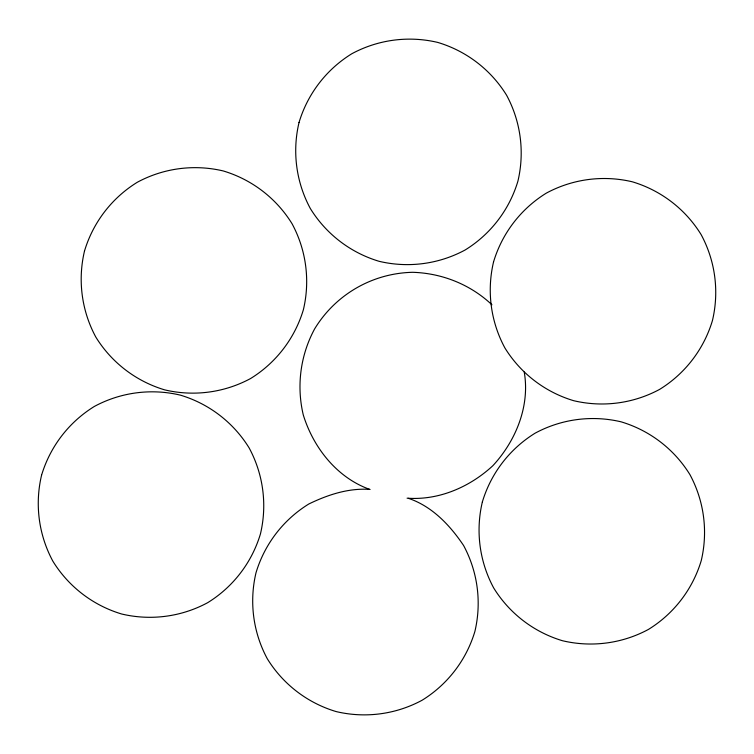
<?xml version="1.0" encoding="UTF-8"?>
<svg xmlns="http://www.w3.org/2000/svg" width="754" height="754" viewBox="0 0 754 754"><rect width="100%" height="100%" fill="white"/><g stroke="black" fill="none" stroke-linecap="round" stroke-linejoin="round"><path stroke-width="1.13" d="M369.95 489.412C348.612 487.885 327.802 494.756 308.791 504.002C283.334 519.694 264.569 544.152 255.992 572.804C249.093 601.899 253.118 632.455 267.312 658.779C283.014 684.236 307.462 703.001 336.114 711.569C365.209 718.477 395.775 714.453 422.089 700.249C447.546 684.557 466.311 660.099 474.888 631.447C481.787 602.352 477.763 571.796 463.569 545.472C449.959 525.208 432.099 506.292 408.432 498.337M407.085 498.168C438.715 500.562 469.827 487.037 492.843 465.727C515.84 440.892 530.109 406.067 524.247 372.071M369.733 489.393C336.878 477.631 313.372 447.65 303.278 414.926C296.379 385.831 300.403 355.266 314.597 328.951C335.521 294.465 372.41 273.174 412.73 272.298C442.183 273.231 470.468 284.512 491.947 304.795M41.564 475.237C34.656 504.341 38.68 534.897 52.884 561.221C68.576 586.678 93.034 605.443 121.677 614.01C150.781 620.91 181.337 616.895 207.661 602.691C233.118 586.998 251.883 562.541 260.45 533.889C267.35 504.794 263.334 474.238 249.131 447.914C233.438 422.457 208.981 403.692 180.329 395.124C151.234 388.216 120.678 392.24 94.354 406.444C68.897 422.136 50.132 446.594 41.564 475.237M84.486 251.073C77.587 280.177 81.611 310.733 95.805 337.057C111.507 362.514 135.956 381.27 164.608 389.846C193.703 396.745 224.268 392.721 250.592 378.527C276.039 362.834 294.805 338.376 303.381 309.724C310.28 280.629 306.256 250.064 292.062 223.75C276.369 198.293 251.911 179.527 223.259 170.951C194.164 164.052 163.599 168.076 137.285 182.27C111.828 197.972 93.062 222.421 84.486 251.073M299.018 122.553C292.109 151.648 296.133 182.204 310.337 208.528C326.03 233.985 350.478 252.75 379.13 261.318C408.234 268.226 438.79 264.202 465.114 249.998C490.571 234.305 509.336 209.848 517.904 181.196C524.803 152.101 520.778 121.545 506.584 95.221C490.892 69.764 466.434 50.999 437.782 42.431C408.687 35.523 378.122 39.547 351.807 53.751C326.35 69.443 307.585 93.901 299.018 122.553M493.55 261.921C486.65 291.016 490.666 321.581 504.869 347.896C520.562 373.353 545.019 392.118 573.671 400.694C602.766 407.594 633.322 403.569 659.646 389.375C685.103 373.673 703.868 349.225 712.436 320.573C719.344 291.468 715.32 260.912 701.116 234.588C685.424 209.131 660.966 190.366 632.323 181.799C603.219 174.9 572.663 178.924 546.339 193.118C520.882 208.811 502.117 233.269 493.55 261.921M482.353 501.957C475.454 531.052 479.478 561.617 493.672 587.931C509.374 613.388 533.823 632.154 562.475 640.73C591.57 647.629 622.135 643.605 648.459 629.411C673.906 613.709 692.672 589.26 701.248 560.608C708.147 531.504 704.123 500.948 689.929 474.624C674.236 449.167 649.778 430.411 621.126 421.835C592.031 414.936 561.466 418.96 535.151 433.154C509.695 448.847 490.929 473.305 482.353 501.957"/></g></svg>
